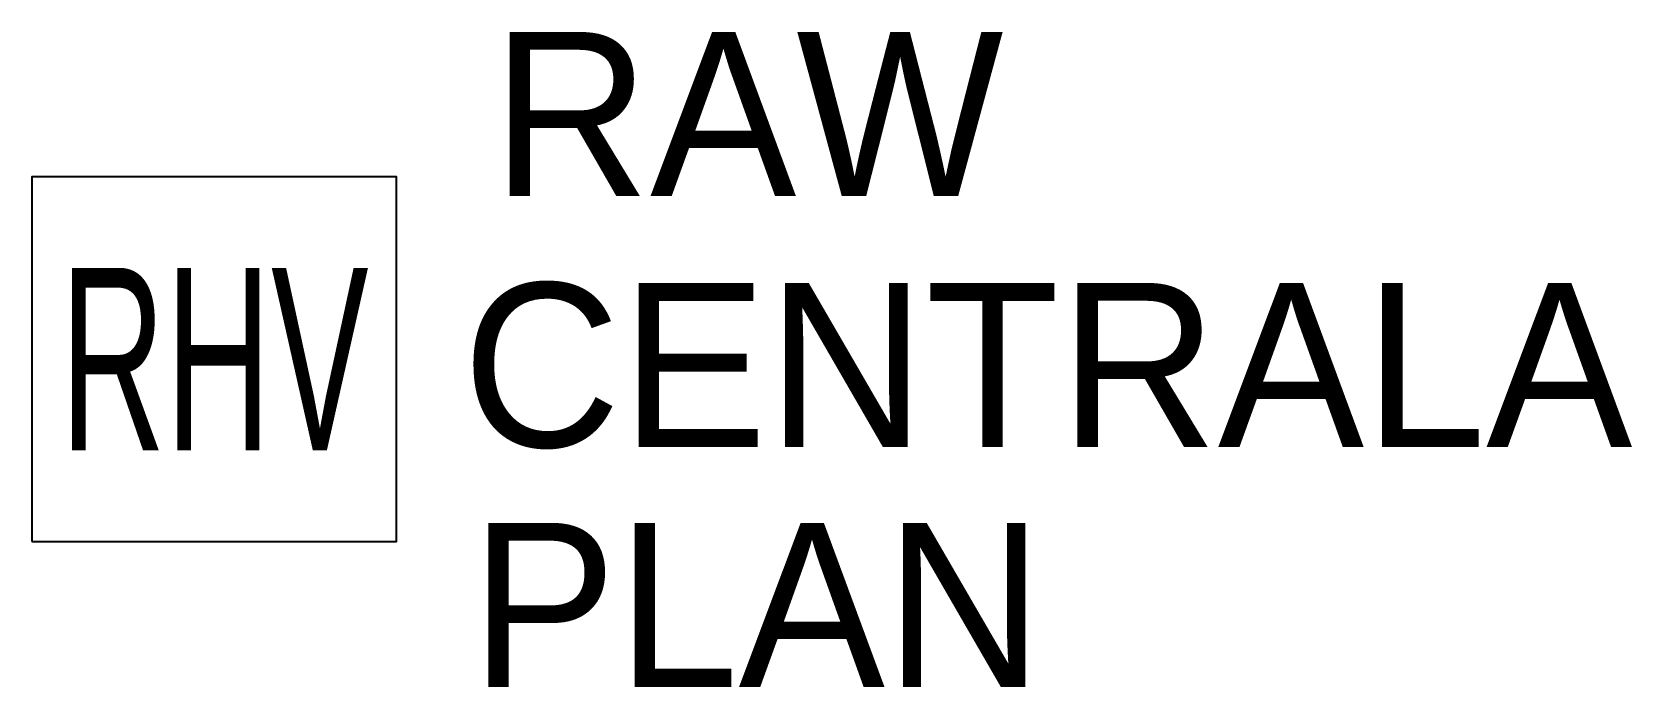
# Model space of a CAD drawing. Header units: millimetres. Extents: x 0 to 1756, y -160 to 559.
import ezdxf

# ---------------------------------------------------------------- set-up
doc = ezdxf.new("R2010")
doc.units = ezdxf.units.MM
doc.header["$LTSCALE"] = 0.25
doc.layers.get('0').update_dxf_attribs({"color": 252})
doc.styles.get("Standard").update_dxf_attribs({"font": 'PM_SMPLX.shx'})

msp = doc.modelspace()

# ---------------------------------------------------------------- linework, layer by layer
msp.add_lwpolyline([(0, 0), (400, 0), (400, 400), (0, 400)], close=True)

# ---------------------------------------------------------------- texts
at = {"insert": (200, 200), "char_height": 200, "width": 400, "attachment_point": 5}
msp.add_mtext('\\W0.6;RHV', dxfattribs=at)
for tag, p, s, flags in [('RAW', (504.4, 378.7), 'XX', 9), ('CENTRALA', (472.2, 103.4), 'xx', 8), ('PLAN', (481, -159.7), 'xx', 9)]:
    msp.add_attdef(tag, p, s, height=180, dxfattribs=dict(flags=flags))

doc.saveas('drawing.dxf')
